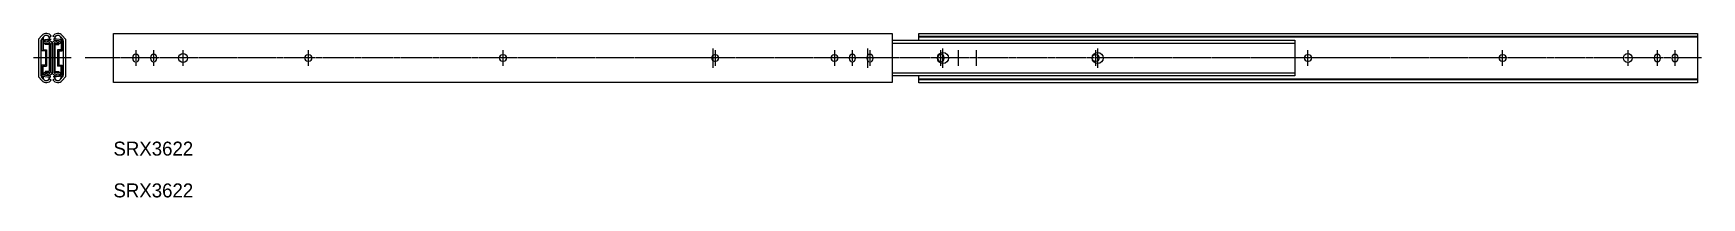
# Model space of a CAD drawing. Extents: x -47 to 1150, y 10 to 128.
import ezdxf

# ---------------------------------------------------------------- set-up
doc = ezdxf.new("R2010")
doc.units = 0
doc.linetypes.add('CENTER', pattern=[2, 1.25, -0.25, 0.25, -0.25])
doc.layers.get('0').update_dxf_attribs({"linetype": 'CONTINUOUS'})
doc.layers.add('CENTER', color=1, linetype='CENTER')

msp = doc.modelspace()

# ---------------------------------------------------------------- linework, layer by layer
at = {"color": 7, "linetype": 'CONTINUOUS'}
for p, q in [((-41.3, 126.2), (-43.8, 123.5)), ((-43.8, 123.5), (-43.8, 96.5)), ((-42.1, 122.4), (-42.1, 97.6)), ((-40.1, 125.3), (-41.6, 123.5)), ((-41.3, 123), (-35.3, 123.7)), ((-41.3, 115.1), (-41.3, 123)), ((-35.2, 123), (-40.5, 122.4)), ((-40.5, 122.4), (-40.5, 115.8)), ((-40.2, 120.9), (-39.5, 121.9)), ((-39, 120.3), (-35.3, 120.3)), ((-39, 119.6), (-39, 120.3)), ((-36, 125), (-34.6, 125.7)), ((-35.3, 123.7), (-35.2, 123)), ((-35.3, 120.3), (-35.3, 99.7)), ((-34, 120.1), (-34, 99.9)), ((-34, 120.1), (-34, 99.9)), ((-34, 119.9), (-34, 120.1)), ((-34, 119.9), (-34, 120.1)), ((-32.1, 125), (-33.5, 125.7)), ((-32.8, 123.7), (-32.9, 123)), ((-32.9, 123), (-27.6, 122.4)), ((-26.8, 123), (-32.8, 123.7)), ((-32.8, 120.3), (-32.8, 99.7)), ((-29.1, 120.3), (-32.8, 120.3)), ((-29.1, 119.6), (-29.1, 120.3)), ((-27.9, 120.9), (-28.6, 121.9)), ((-28, 125.3), (-26.5, 123.5)), ((-27.6, 122.4), (-27.6, 115.8)), ((-26.8, 126.2), (-24.3, 123.5)), ((-26.8, 115.1), (-26.8, 123)), ((-26, 122.4), (-26, 97.6)), ((-24.3, 123.5), (-24.3, 96.5)), ((10, 127.5), (569, 127.5)), ((10, 92.5), (10, 127.5)), ((569, 127.5), (569, 92.5)), ((569, 122.8), (578.6, 122.8)), ((569, 120.7), (858.1, 120.7)), ((578.6, 122.8), (858.1, 122.8)), ((588.2, 127.6), (1147.2, 127.6)), ((588.2, 122.8), (588.2, 127.6)), ((588.2, 125.6), (1147.2, 125.6)), ((1147.2, 125), (588.2, 125)), ((858.1, 122.8), (858.1, 97.1)), ((1147.2, 127.6), (1147.2, 92.3)), ((-38.8, 115.1), (-41.3, 115.1)), ((-40.5, 115.8), (-38, 115.8)), ((-36.1, 119.6), (-39, 119.6)), ((-38.8, 115.1), (-38.8, 104.9)), ((-38, 115.8), (-38, 104.2)), ((-36.1, 119.6), (-36.1, 100.4)), ((-32, 119.6), (-32, 100.4)), ((-32, 119.6), (-29.1, 119.6)), ((-30.1, 115.8), (-30.1, 104.2)), ((-27.6, 115.8), (-30.1, 115.8)), ((-29.3, 115.1), (-29.3, 104.9)), ((-29.3, 115.1), (-26.8, 115.1)), ((23.8, 110.4), (23.8, 109.6)), ((28.3, 109.6), (28.3, 110.4)), ((36.5, 110.4), (36.5, 109.6)), ((41, 109.6), (41, 110.4)), ((150.3, 112.2), (149.5, 112.2)), ((290, 112.2), (289.2, 112.2)), ((442.4, 112.2), (441.6, 112.2)), ((528.1, 112.2), (527.3, 112.2)), ((538.1, 110.4), (538.1, 109.6)), ((542.6, 109.6), (542.6, 110.4)), ((550.8, 110.4), (550.8, 109.6)), ((555.3, 109.6), (555.3, 110.4)), ((715.6, 112.2), (714.8, 112.2)), ((868, 112.2), (867.2, 112.2)), ((1007.7, 112.2), (1006.9, 112.2)), ((1116.1, 110.4), (1116.1, 109.6)), ((1120.6, 109.6), (1120.6, 110.4)), ((1128.8, 110.4), (1128.8, 109.6)), ((1133.3, 109.6), (1133.3, 110.4)), ((-41.3, 93.8), (-43.8, 96.5)), ((-40.1, 94.7), (-41.6, 96.5)), ((-38.8, 104.9), (-41.3, 104.9)), ((-41.3, 104.9), (-41.3, 97)), ((-41.3, 97), (-35.3, 96.3)), ((-40.5, 97.6), (-40.5, 104.2)), ((-40.5, 104.2), (-38, 104.2)), ((-35.2, 97), (-40.5, 97.6)), ((-40.2, 99.1), (-39.5, 98.1)), ((-39, 100.4), (-39, 99.7)), ((-36.1, 100.4), (-39, 100.4)), ((-39, 99.7), (-35.3, 99.7)), ((-35.3, 96.3), (-35.2, 97)), ((-34, 100.1), (-34, 99.9)), ((-34, 100.1), (-34, 99.9)), ((-32.9, 97), (-27.6, 97.6)), ((-32.8, 96.3), (-32.9, 97)), ((-29.1, 99.7), (-32.8, 99.7)), ((-26.8, 97), (-32.8, 96.3)), ((-32, 100.4), (-29.1, 100.4)), ((-27.6, 104.2), (-30.1, 104.2)), ((-29.3, 104.9), (-26.8, 104.9)), ((-29.1, 100.4), (-29.1, 99.7)), ((-27.9, 99.1), (-28.6, 98.1)), ((-28, 94.7), (-26.5, 96.5)), ((-27.6, 97.6), (-27.6, 104.2)), ((-26.8, 104.9), (-26.8, 97)), ((-26.8, 93.8), (-24.3, 96.5)), ((149.5, 107.8), (150.3, 107.8)), ((289.2, 107.8), (290, 107.8)), ((441.6, 107.8), (442.4, 107.8)), ((527.3, 107.8), (528.1, 107.8)), ((569, 99.3), (858.1, 99.3)), ((858.1, 97.1), (569, 97.1)), ((588.2, 92.3), (588.2, 97.1)), ((714.8, 107.8), (715.6, 107.8)), ((867.2, 107.8), (868, 107.8)), ((1006.9, 107.8), (1007.7, 107.8)), ((-36, 95), (-34.6, 94.3)), ((-32.1, 95), (-33.5, 94.3)), ((569, 92.5), (10, 92.5)), ((588.2, 95), (1147.2, 95)), ((1147.2, 94.3), (588.2, 94.3)), ((1147.2, 92.3), (588.2, 92.3))]:
    msp.add_line(p, q, dxfattribs=at)
for centre, radius in [((60, 110), 3.2), ((605.5, 110), 4), ((716.6, 110), 4), ((1097.2, 110), 3.2)]:
    msp.add_circle(centre, radius, dxfattribs=at)
for centre, radius, start, end in [((-40.3, 122.4), 1.76, 139.3743, 180), ((-38.2, 123.5), 4.16, 31.3026, 139.3341), ((-38.2, 123.9), 2.33, 355.1784, 198.9498), ((-38.2, 124.3), 3.96, 239.2521, 298.1841), ((-38.2, 123.7), 2.55, 31.0618, 139.3743), ((-38.2, 123.9), 2.33, 218.266, 335.8603), ((-38.2, 124.1), 2.58, 238.8091, 297.444), ((-36, 120.1), 2, 0, 117.444), ((-36, 120.2), 0.653, 9.3505, 118.1841), ((-32, 120.1), 2, 62.556, 180), ((-29.9, 123.5), 4.16, 40.6659, 148.6974), ((-32.1, 120.2), 0.653, 61.8159, 170.6495), ((-29.9, 123.9), 2.33, 341.0502, 184.8216), ((-29.9, 123.7), 2.55, 40.6257, 148.9382), ((-29.9, 123.9), 2.33, 204.1397, 321.734), ((-29.9, 124.3), 3.96, 241.8159, 300.7479), ((-29.9, 124.1), 2.58, 242.556, 301.1909), ((-27.8, 122.4), 1.76, 0, 40.6257), ((26.1, 110.4), 2.25, 0, 180), ((26.1, 109.6), 2.25, 180, 0), ((38.8, 110.4), 2.25, 0, 180), ((38.8, 109.6), 2.25, 180, 0), ((149.5, 110), 2.25, 90, 270), ((150.3, 110), 2.25, 270, 90), ((289.2, 110), 2.25, 90, 270), ((290, 110), 2.25, 270, 90), ((441.6, 110), 2.25, 90, 270), ((442.4, 110), 2.25, 270, 90), ((527.3, 110), 2.25, 90, 270), ((528.1, 110), 2.25, 270, 90), ((540.4, 110.4), 2.25, 0, 180), ((540.4, 109.6), 2.25, 180, 0), ((553.1, 110.4), 2.25, 0, 180), ((553.1, 109.6), 2.25, 180, 0), ((604.1, 110.4), 2.25, 0, 180), ((604.1, 109.6), 2.25, 180, 0), ((714.8, 110), 2.25, 90, 161.8618), ((714.8, 110), 2.25, 198.1382, 270), ((715.6, 110), 2.25, 270, 90), ((867.2, 110), 2.25, 90, 270), ((868, 110), 2.25, 270, 90), ((1006.9, 110), 2.25, 90, 270), ((1007.7, 110), 2.25, 270, 90), ((1118.4, 110.4), 2.25, 0, 180), ((1118.4, 109.6), 2.25, 180, 0), ((1131.1, 110.4), 2.25, 0, 180), ((1131.1, 109.6), 2.25, 180, 0), ((-40.3, 97.6), 1.76, 180, 220.6257), ((-38.2, 96.1), 2.33, 161.0502, 4.8216), ((-38.2, 95.7), 3.96, 61.8159, 120.7479), ((-38.2, 96.1), 2.33, 24.1397, 141.734), ((-38.2, 95.9), 2.58, 62.556, 121.1909), ((-36, 99.9), 2, 242.556, 0), ((-36, 99.8), 0.653, 241.8159, 350.6495), ((-32, 99.9), 2, 180, 297.444), ((-32.1, 99.8), 0.653, 189.3505, 298.1841), ((-29.9, 96.1), 2.33, 175.1784, 18.9498), ((-29.9, 96.1), 2.33, 38.266, 155.8603), ((-29.9, 95.7), 3.96, 59.2521, 118.1841), ((-29.9, 95.9), 2.58, 58.8091, 117.444), ((-27.8, 97.6), 1.76, 319.3743, 0), ((-38.2, 96.5), 4.16, 220.6659, 328.6974), ((-38.2, 96.3), 2.55, 220.6257, 328.9382), ((-29.9, 96.5), 4.16, 211.3026, 319.3341), ((-29.9, 96.3), 2.55, 211.0618, 319.3743)]:
    msp.add_arc(centre, radius, start, end, dxfattribs=at)
at = {"layer": 'CENTER', "color": 1, "linetype": 'CENTER'}
for p, q in [((-20.3, 110), (-47.5, 110)), ((1150.2, 110), (-10.3, 110)), ((26.1, 115.6), (26.1, 104.3)), ((38.8, 115.6), (38.8, 104.3)), ((60, 104.3), (60, 115.6)), ((149.9, 115.6), (149.9, 104.3)), ((289.6, 115.6), (289.6, 104.3)), ((440.6, 103), (440.6, 117)), ((442, 115.6), (442, 104.3)), ((527.7, 115.6), (527.7, 104.3)), ((540.4, 115.6), (540.4, 104.3)), ((551.7, 103), (551.7, 117)), ((553.1, 115.6), (553.1, 104.3)), ((604.1, 104.3), (604.1, 115.6)), ((605.5, 103), (605.5, 117)), ((616.8, 104.3), (616.8, 115.6)), ((629.5, 104.3), (629.5, 115.6)), ((715.2, 104.3), (715.2, 115.6)), ((716.6, 103), (716.6, 117)), ((867.6, 104.3), (867.6, 115.6)), ((1007.3, 104.3), (1007.3, 115.6)), ((1097.2, 115.6), (1097.2, 104.3)), ((1118.4, 104.3), (1118.4, 115.6)), ((1131.1, 104.3), (1131.1, 115.6))]:
    msp.add_line(p, q, dxfattribs=at)

# ---------------------------------------------------------------- texts
at = {"color": 7, "linetype": 'CONTINUOUS'}
for p in [(10, 40), (10, 10)]:
    msp.add_text('SRX3622', height=10, dxfattribs=at).set_placement(p)

doc.saveas('drawing.dxf')
